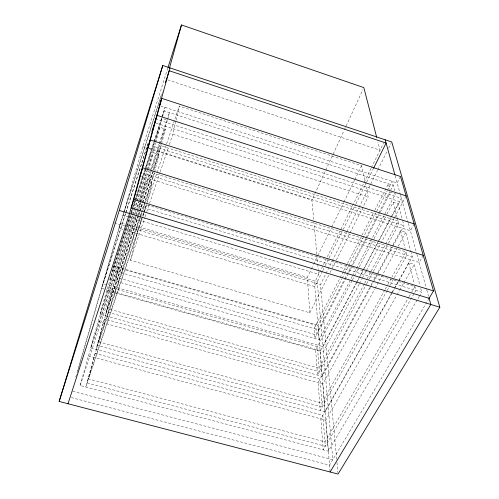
<?xml version="1.0" encoding="UTF-8"?>
<svg xmlns="http://www.w3.org/2000/svg" width="499" height="499" viewBox="0 0 499 499"><rect width="100%" height="100%" fill="white"/><g stroke="black" fill="none" stroke-linecap="round" stroke-linejoin="round"><path stroke-width="0.37" stroke-dasharray="2.5 1.87" d="M169.386 144.573L172.86 134.25L175.885 120.901M176.053 120.159L179.247 106.069L361.625 165.687L365.28 183.189M146.575 204.596L144.922 210.503M146.762 203.86L151.883 183.189L145.696 181.274L136.233 210.129M154.453 172.81L142.24 210.466M154.634 172.074L159 154.447L153.205 152.613L147.648 169.641M161.395 144.779L153.368 169.978M161.582 144.03L165.3 129.029L159.848 127.276L155.039 142.047M167.701 119.336L169.373 112.587L167.184 119.242M328.679 275.317L309.823 312.798L130.432 260.31L138.872 226.827L143.55 212.836M140.1 202.625L139.14 206.305L421.749 292.221L419.778 295.576M140.294 201.889L145.696 181.274M138.716 201.247L148.409 170.926M148.602 170.19L153.205 152.613M147.286 169.598L155.732 142.982M155.925 142.234L159.848 127.276M135.522 200.405L162.181 118.363L165.057 107.404L154.004 141.473M114.589 280.862L117.097 271.587L137.038 210.946M419.385 296.244L328.342 451.208L80.139 385.521L88.435 355.887L134.05 216.791M391.665 293.624L325.092 411.831L90.675 347.89L98.085 321.431L132.659 215.549M370.514 287.393L322.179 376.452L100.087 314.27L106.749 290.493L135.822 201.128M352.257 276.359L319.142 339.676L109.83 279.496L116.279 257.758M75.773 377.007L120.016 224.556L162.287 92.009M77.75 370.876L120.658 222.872L124.382 223.989M167.82 68.014L142.833 146.725L122.966 215.312L318.686 274.263L318.331 270.408M160.896 96.725L118.962 228.193L124.918 229.97M147.935 143.531L103.031 283.663L106.774 284.736M125.723 213.316L101.696 288.266L105.445 289.333M125.96 212.574L147.847 144.298M117.24 254.796L129.971 215.537M130.931 212.58L132.135 208.875M132.378 208.133L134.537 201.465M134.78 200.729L153.761 142.215M129.983 216.129L112.418 270.233L318.337 329.851L344.478 279.365M131.187 212.424L132.628 207.977M132.871 207.235L164.14 110.89L393.181 185.304L390.312 190.836M109.83 279.496L130.719 215.188M130.963 214.451L135.285 201.147M136.059 200.392L145.914 170.115M146.151 169.373L154.802 142.789M100.087 314.27L132.36 215.362M132.597 214.626L134.044 210.198M134.281 209.455L147.049 170.34M132.896 214.807L134.35 210.366M134.593 209.624L137.25 201.484M137.493 200.741L147.405 170.384M90.675 347.89L133.863 216.061M134.106 215.319L138.472 201.989M135.023 213.828L135.99 210.871M137.281 210.21L139.714 202.812M139.951 202.07L150.168 171.014M150.411 170.271L158.919 144.386M159.162 143.65L166.94 119.985M80.139 385.521L135.722 216.672M135.953 215.961L140.325 202.688M140.568 201.952L150.517 171.712M151.49 168.762L159.505 144.423M159.749 143.687L167.514 120.084L162.181 118.363M138.697 209.711L111.601 291.878L105.152 315.686L138.211 215.78M138.94 208.975L141.379 201.571M141.622 200.829L165.3 129.029M139.364 211.651L107.31 308.563L319.148 368.206L364.276 284.025M139.608 210.915L142.059 203.517M142.302 202.775L152.332 172.442M153.312 169.485L161.14 145.814L398.034 221.057L367.214 278.548M138.441 215.1L153.131 170.702M138.691 215.755L103.212 322.853L96.033 349.356L140.288 216.317M138.934 215.013L153.617 170.695M153.867 169.953L159 154.447M139.577 217.701L98.334 341.753L321.899 403.092L384.76 289.981M139.82 216.965L154.303 173.403L405.968 251.82L391.958 277.032M140.518 215.637L142.009 211.152M140.818 216.398L93.862 357.353L85.828 387.024L142.702 217.134M141.067 215.662L142.539 211.233M142.783 210.497L151.883 183.189M143.799 212.1L146.257 204.74M147.242 201.789L179.247 106.069M143.818 212.886L88.292 378.872L324.961 441.927L408.7 297.329M144.068 212.15L146.531 204.771L414.931 286.569L411.818 291.952M142.945 216.41L144.679 211.239M130.432 260.31L144.822 217.552M145.072 216.816L146.563 212.393M146.806 211.657L159.961 172.585M160.204 171.849L168.394 147.523M316.853 254.203L311.925 200.205L344.042 130.532M344.366 129.827L362.86 89.708M309.823 312.798L307.322 277.338L311.052 269.66M311.395 268.961L313.428 264.776M313.771 264.077L317.501 256.399M317.844 255.706L331.417 227.793M331.76 227.095L343.636 202.669M343.979 201.976L354.502 180.345M354.839 179.646L361.625 165.687M371.063 168.338L314.495 282.733L330.113 471.985M371.412 167.639L383.457 143.275M322.429 271.294L314.819 286.632L125.667 230.189M322.772 270.595L324.849 266.416M325.198 265.718L328.654 258.75M329.003 258.052L342.838 230.17M343.187 229.471L355.644 204.384M355.987 203.686L366.366 182.771M366.709 182.079L373.632 168.138M336.675 459.354L320.458 284.517L325.672 274.088M326.022 273.396L331.935 261.576M332.278 260.877L346.537 232.372M346.886 231.673L358.712 208.033M359.055 207.341L377.487 170.49M377.837 169.791L387.23 151.016M388.621 148.24L391.054 143.369M330.076 272.541L336.014 260.74M336.363 260.048L368.143 196.887L365.443 183.95M343.212 271.774L314.027 328.604L314.769 338.422L366.983 237.717M343.568 271.082L347.129 264.152M347.485 263.46L361.719 235.734M362.074 235.041L374.531 210.784M374.886 210.091L388.409 183.757L389.862 189.383M319.142 339.676L317.957 325.254L341.846 278.904M342.202 278.211L344.341 274.063M344.697 273.371L348.265 266.454M348.62 265.761L387.13 191.042M387.486 190.35L392.12 181.355L395.065 192.358M344.834 278.673L346.986 274.525M347.341 273.832L350.922 266.915M351.277 266.223L365.605 238.559M365.96 237.867L378.498 213.659M378.853 212.973L389.956 191.529M367.345 237.031L379.858 212.892M380.219 212.2L390.592 192.196L395.439 193.768L356.573 268.1M400.522 176.515L397.154 182.996L160.99 106.081M352.612 275.673L356.211 268.786M352.069 280.625L315.649 350.061L317.545 375.154L366.453 284.249M352.431 279.939L358.924 267.564M359.286 266.871L373.707 239.377M374.069 238.69L386.694 214.626M387.049 213.94L393.181 202.251L398.133 203.842L402.618 220.627M322.179 376.452L320.102 351.327L356.036 283.42M356.398 282.733L362.929 270.383M363.291 269.697L377.812 242.258M378.173 241.572L390.873 217.564M391.235 216.878L398.133 203.842M357.072 282.085L322.915 346.618L107.522 284.948M357.434 281.399L363.977 269.042M364.339 268.356L378.872 240.892M379.24 240.206L391.958 216.179M392.32 215.493L401.402 198.328L157.254 119.542M359.124 284.237L323.34 351.502L106.193 289.551M359.486 283.551L362.043 278.741M362.411 278.055L366.06 271.194M366.428 270.508L394.179 218.337M394.541 217.651L406.111 195.901M364.644 283.338L366.846 279.234M366.69 283.812L368.904 279.696M369.272 279.01L373.077 271.943M373.339 271.456L388.153 243.917M388.478 243.319L398.82 224.095L397.26 218.069M369.709 287.53L318.119 382.696L320.221 410.502L386.8 291.173M371.2 284.792L372.31 282.74M373.795 280.001L377.506 273.153M377.88 272.466L392.725 245.084M393.1 244.398L400.522 230.7L405.749 232.353L410.926 251.727M370.888 286.707L373.121 282.596M373.489 281.91L377.207 275.061M377.581 274.375L392.457 246.974M392.825 246.288L403.984 225.735L402.812 221.356M325.092 411.831L322.797 383.999L374.737 289.052M375.111 288.366L405.749 232.353M414.182 223.889L410.39 230.775L149.313 148.166M385.141 289.301L387.411 285.21M387.792 284.53L391.578 277.712M387.18 290.499L389.825 285.752M390.149 285.172L393.985 278.292M394.322 277.694L406.853 255.245L405.893 251.521M391.952 292.57L320.851 418.873L323.19 449.849L414.37 293.138M392.333 291.89L408.768 262.686L414.313 264.408L419.94 285.453M392.046 292.95L394.341 288.871M394.721 288.191L398.551 281.399M398.932 280.719L412.324 256.941L411.126 252.475M328.342 451.208L325.785 420.214L396.611 295.564M396.992 294.89L399.306 290.823M399.687 290.15L403.541 283.37M403.922 282.696L414.313 264.408M423.246 255.338L419.172 262.468L141.504 176.328M409.086 296.662L411.426 292.626M414.756 292.47L415.935 290.455L414.382 284.449M429.109 298.315L329.552 465.168L71.419 397.591M72.648 391.253L332.814 459.71L317.233 281.754L127.357 224.881M88.435 355.887L325.785 420.214M98.085 321.431L322.797 383.999M106.749 290.493L320.102 351.327M113.635 265.905L317.957 325.254M138.872 226.827L307.322 277.338M114.265 222.835L125.979 226.34M126.721 226.558L320.458 284.517M147.448 174.588L412.324 256.941M154.752 146.718L403.984 225.735M142.833 146.725L148.028 148.365M148.764 148.602L311.925 200.205M172.86 134.25L368.143 196.887M156.231 123.259L402.574 202.55M167.789 79.871L380.026 150.218L377.88 141.922M395.139 175.723L400.323 194.435M400.535 195.184L408.132 222.604M408.338 223.346L416.721 253.623M416.921 254.328L426.62 289.351M426.832 290.1L428.535 296.25M420.744 288.459L421.749 292.221M393.181 202.251L397.067 217.314M400.522 230.7L405.126 248.552M408.768 262.686L414.189 283.7M336.962 462.448L337.898 472.503M316.921 254.977L317.701 263.466M317.769 264.233L318.262 269.635M95.178 353.398L87.175 382.995L325.298 446.225L322.859 415.305L95.178 353.398M104.484 318.998L97.342 345.42L322.204 406.947L320.015 379.196L104.484 318.998M112.843 288.123L106.418 311.856L319.422 371.674L317.445 346.63L112.843 288.123M118.313 267.907L115.812 277.145L316.528 335.022L315.761 325.236L118.313 267.907"/><path stroke-width="0.75" d="M169.972 67.901L129.565 213.516L68.014 403.735M133.838 199.525L161.819 98.39L400.522 176.515L433.506 290.936L429.109 298.315L131.106 207.971L133.838 199.525L433.506 290.936M169.429 68.195L181.486 24.95L363.833 87.599L376.708 137.393M59.163 401.433L119.298 210.416L162.774 65.494L391.746 141.978L439.837 307.209L338.041 474.05L59.163 401.433L113.541 222.616L162.774 65.494M168.051 67.271L181.486 24.95M165.4 82.616L167.059 77.414M167.527 75.929L169.186 70.727L386.089 143.045L373.632 168.138M159.512 105.601L161.819 98.39M155.064 121.288L155.775 119.061M151.889 131.686L157.129 115.344L406.111 195.901M147.829 147.698L150.324 139.945L414.182 223.889M140.013 175.866L142.62 167.783L423.246 255.338M330.113 471.985L430.812 304.484L428.947 297.747M119.298 210.416L439.837 307.209M385.184 139.789L394.934 174.974"/></g></svg>
